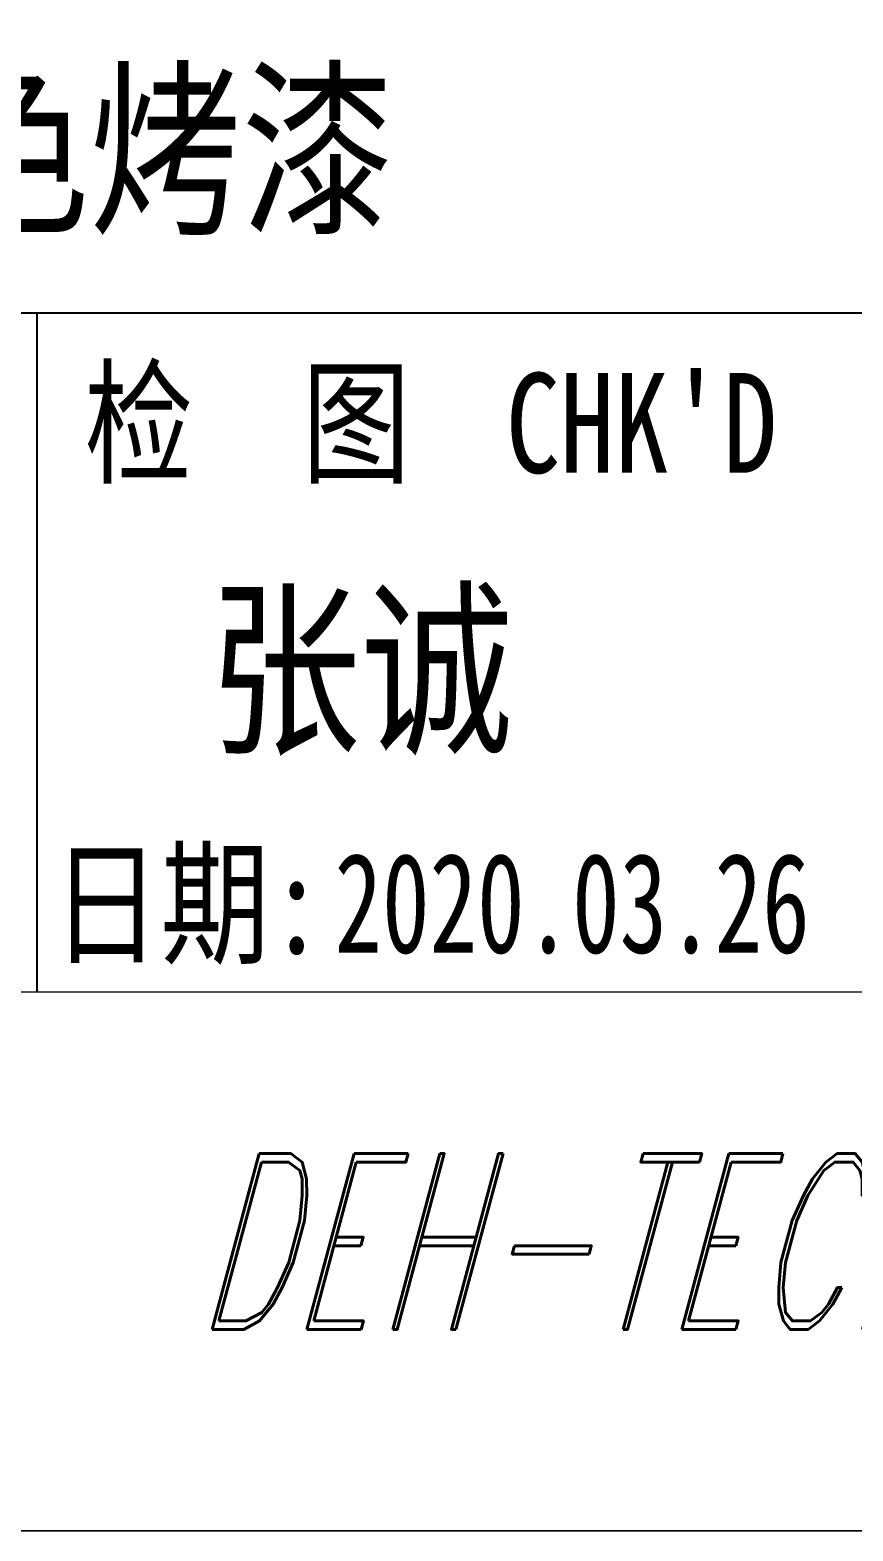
# Model space of a CAD drawing. Header units: millimetres. Extents: x 1333 to 58474, y -42879 to 3618.
# Drawn here: x 55061.4 to 55102.6, y 2592.8 to 2668 of the extents above; entities that cross this region are included whole.
import ezdxf
from ezdxf.enums import TextEntityAlignment as Align

# ---------------------------------------------------------------- set-up
doc = ezdxf.new("R2010")
doc.units = ezdxf.units.MM
doc.header["$LTSCALE"] = 0.5
doc.layers.add('图\\M+19E79\\M+195B6\\M+18E9A', color=7, linetype='Continuous')
doc.layers.add('表面处理', color=7, linetype='Continuous')
doc.layers.add('图框', color=7, linetype='Continuous', lineweight=18)
doc.layers.add('打印', color=7, linetype='Continuous', lineweight=15, plot=False)
doc.layers.add('打印-禁用', color=7, linetype='Continuous', lineweight=15, plot=False)
doc.styles.add('国标', font='simfang.ttf', dxfattribs={"width": 0.8})
doc.styles.add('标题\\M+18E9A', font='romand.shx', dxfattribs={"oblique": 10, "bigfont": 'bigfont.shx'})

# ---------------------------------------------------------------- blocks, each defined once
blk = doc.blocks.new('GZDEH零件A3图框V01版')
at = {"layer": '图\\M+19E79\\M+195B6\\M+18E9A', "color": 9}
for p, q in [((3181.99, -1815.961), (3092.49, -1815.961)), ((3135.83, -1815.961), (3135.83, -1832.961)), ((3135.83, -1815.961), (3135.83, -1832.961))]:
    blk.add_line(p, q, dxfattribs=at)
at = {"layer": '图框', "linetype": 'Continuous'}
blk.add_line((2882.49, -1832.961), (3272.49, -1832.961), dxfattribs=at)
at = {"layer": '打印-禁用', "linetype": 'Continuous'}
blk.add_line((2857.49, -1846.461), (3277.49, -1846.461), dxfattribs=at)
at = {"layer": '图\\M+19E79\\M+195B6\\M+18E9A', "color": 9, "style": '国标', "width": 0.8}
for s, p in [('检  图', (3141.11, -1819.96)), ('日期:', (3139.616, -1831.999))]:
    blk.add_text(s, height=2.5, dxfattribs=at).set_placement(p, align=Align.CENTER)
blk.add_text("CHK'D", height=2.5, dxfattribs=at).set_placement((3147.583, -1819.96))
at = {"layer": '图\\M+19E79\\M+195B6\\M+18E9A', "color": 7, "style": '标题\\M+18E9A', "oblique": 15, "width": 0.6}
blk.add_text('DEH-TECH', height=4.4, dxfattribs=at).set_placement((3149.164, -1839.211), align=Align.MIDDLE)
blk = doc.blocks.new('DEH A3')
at = {"layer": '图框'}
blk.add_blockref('GZDEH零件A3图框V01版', (-2857.49, 1846.461), dxfattribs=at)

msp = doc.modelspace()

# ---------------------------------------------------------------- linework, layer by layer
at = {"layer": '打印'}
msp.add_lwpolyline([(54505.059, 3186.777), (55345.059, 3186.777), (55345.059, 2592.777), (54505.059, 2592.777)], close=True, dxfattribs=at)

# ---------------------------------------------------------------- block references
at = {"layer": '图框', "xscale": 2, "yscale": 2, "zscale": 2}
msp.add_blockref('DEH A3', (54505.059, 2592.777), dxfattribs=at)

# ---------------------------------------------------------------- texts
at = {"layer": '图\\M+19E79\\M+195B6\\M+18E9A', "color": 3, "style": '国标'}
for s, height, width, p in [('张诚', 7, 0.8, (55070.335, 2632.41)), ('2020.03.26', 5, 0.7, (55076.665, 2621.737))]:
    msp.add_text(s, height=height, dxfattribs=dict(at, width=width)).set_placement(p)
at = {"layer": '表面处理', "color": 3, "style": '国标', "width": 0.8}
msp.add_text('稚蓝色烤漆 ', height=7, dxfattribs=at).set_placement((55062.455, 2658.44), align=Align.CENTER)

doc.saveas('drawing.dxf')
